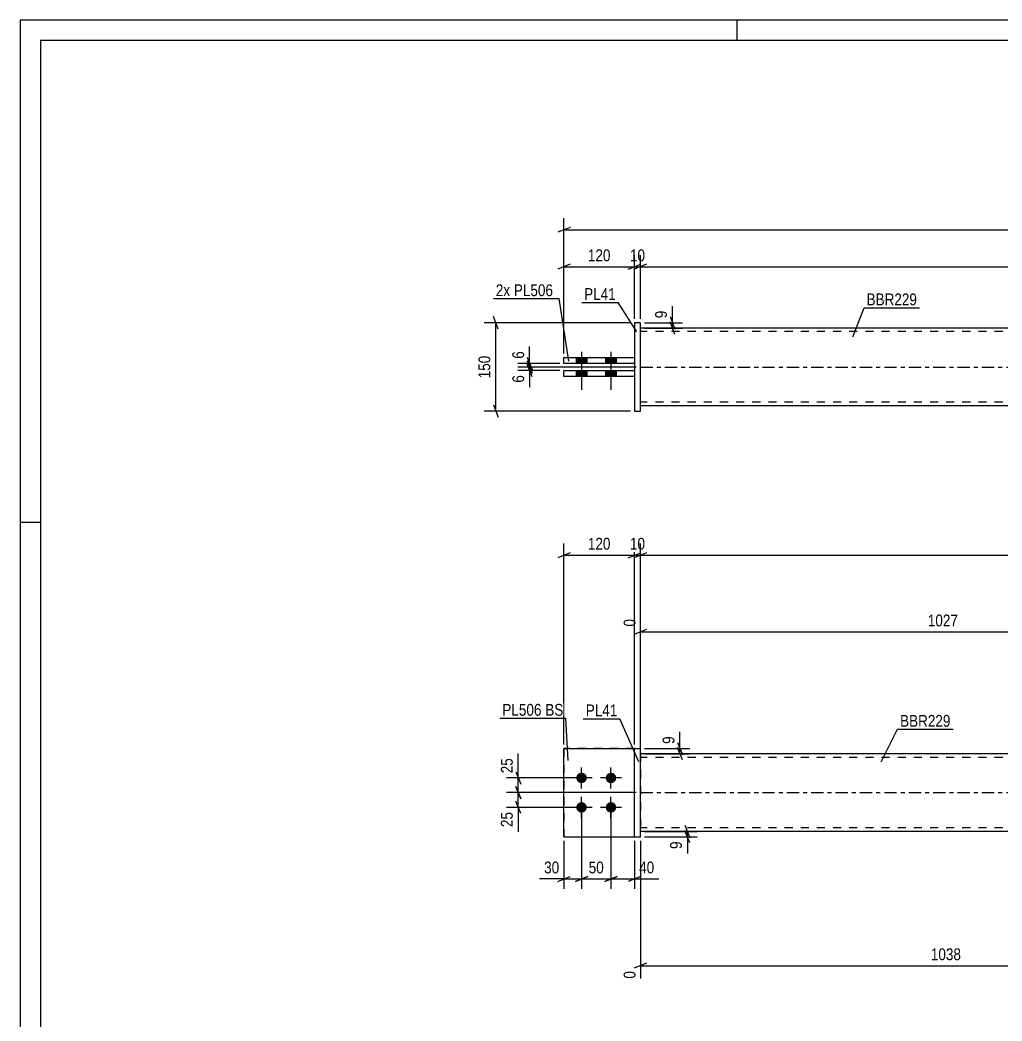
# Model space of a CAD drawing. Header units: millimetres. Extents: x 0 to 594, y 0 to 420.
# Drawn here: x 0 to 238.2, y 177.1 to 420 of the extents above; entities that cross this region are included whole.
import ezdxf

# ---------------------------------------------------------------- set-up
doc = ezdxf.new("R2010")
doc.units = ezdxf.units.MM
doc.linetypes.add('DXK_LINE_DOT2', pattern=[3.9198, 1.9599, -1.9599])
doc.linetypes.add('DXK_LINE_DOT3', pattern=[5.9187, 2.979, -0.9799, 0.9799, -0.9799])
doc.styles.add('Arial Narrow', font='ARIALN.TTF', dxfattribs={"height": 0.2})

# ---------------------------------------------------------------- blocks, each defined once
blk = doc.blocks.new('Unknown-585637034-1129')
at = {"color": 5, "linetype": 'Continuous'}
for p, q in [((594, 420), (0, 420)), ((0, 420), (0, 0)), ((174, 415), (174, 420)), ((589, 415), (5, 415)), ((5, 415), (5, 5)), ((5, 298), (0, 298))]:
    blk.add_line(p, q, dxfattribs=at)
blk = doc.blocks.new('Part-585637034-1951 - 1945')
at = {"color": 2, "linetype": 'Continuous'}
for p, q in [((434.4, 241.9), (150.51, 241.9)), ((434.4, 223.04), (150.51, 223.04))]:
    blk.add_line(p, q, dxfattribs=at)
at = {"color": 7, "linetype": 'DXK_LINE_DOT2'}
for p, q in [((150.51, 241.9), (150.51, 223.04)), ((434.4, 241.04), (150.51, 241.04)), ((434.4, 223.9), (150.51, 223.9))]:
    blk.add_line(p, q, dxfattribs=at)
at = {"color": 7, "linetype": 'DXK_LINE_DOT3'}
blk.add_line((150.51, 232.47), (434.4, 232.47), dxfattribs=at)
blk = doc.blocks.new('Bolt-585637034-1960 - 1945')
at = {"linetype": 'Continuous'}
for points in [[(136.23, 234.76, -1), (136.23, 237.33, -1)], [(143.37, 234.76, -1), (143.37, 237.33, -1)], [(136.23, 227.61, -1), (136.23, 230.18, -1)], [(143.37, 227.61, -1), (143.37, 230.18, -1)]]:
    blk.add_hatch(color=1, dxfattribs=at).paths.add_polyline_path(points)
at = {"color": 1, "linetype": 'Continuous'}
for p, q in [((136.23, 233.47), (136.23, 238.61)), ((143.37, 233.47), (143.37, 238.61)), ((138.8, 236.04), (133.65, 236.04)), ((145.94, 236.04), (140.8, 236.04)), ((136.23, 226.33), (136.23, 231.47)), ((143.37, 226.33), (143.37, 231.47)), ((138.8, 228.9), (133.65, 228.9)), ((145.94, 228.9), (140.8, 228.9))]:
    blk.add_line(p, q, dxfattribs=at)
blk = doc.blocks.new('Part-585637034-1971 - 1945')
at = {"color": 2, "linetype": 'Continuous'}
for p, q in [((149.08, 221.76), (149.08, 243.18)), ((149.08, 243.18), (150.51, 243.18)), ((150.51, 221.76), (150.51, 243.18)), ((149.08, 221.76), (150.51, 221.76))]:
    blk.add_line(p, q, dxfattribs=at)
blk = doc.blocks.new('Part-585637034-1976 - 1945')
at = {"color": 7, "linetype": 'DXK_LINE_DOT2'}
for p, q in [((149.08, 243.18), (131.94, 243.18)), ((131.94, 243.18), (131.94, 221.76)), ((149.08, 221.76), (149.08, 243.18)), ((131.94, 221.76), (149.08, 221.76))]:
    blk.add_line(p, q, dxfattribs=at)
blk = doc.blocks.new('Part-585637034-1981 - 1945')
at = {"color": 2, "linetype": 'Continuous'}
for p, q in [((131.94, 221.76), (131.94, 243.18)), ((131.94, 243.18), (149.08, 243.18)), ((131.94, 221.76), (149.08, 221.76))]:
    blk.add_line(p, q, dxfattribs=at)
at = {"color": 7, "linetype": 'DXK_LINE_DOT2'}
blk.add_line((149.08, 221.76), (149.08, 243.18), dxfattribs=at)
blk = doc.blocks.new('Part-585637034-2420 - 2414')
at = {"color": 2, "linetype": 'Continuous'}
for p, q in [((131.94, 334.93), (149.08, 334.93)), ((131.94, 333.5), (131.94, 334.93)), ((149.08, 333.5), (131.94, 333.5)), ((149.08, 334.93), (149.08, 333.5))]:
    blk.add_line(p, q, dxfattribs=at)
blk = doc.blocks.new('Part-585637034-2437 - 2414')
at = {"color": 2, "linetype": 'Continuous'}
for p, q in [((434.4, 345.21), (150.51, 345.21)), ((434.4, 326.36), (150.51, 326.36))]:
    blk.add_line(p, q, dxfattribs=at)
at = {"color": 7, "linetype": 'DXK_LINE_DOT2'}
for p, q in [((150.51, 326.36), (150.51, 345.21)), ((434.4, 344.36), (150.51, 344.36)), ((434.4, 327.21), (150.51, 327.21))]:
    blk.add_line(p, q, dxfattribs=at)
at = {"color": 7, "linetype": 'DXK_LINE_DOT3'}
blk.add_line((150.51, 335.78), (434.4, 335.78), dxfattribs=at)
blk = doc.blocks.new('Part-585637034-2452 - 2414')
at = {"color": 2, "linetype": 'Continuous'}
for p, q in [((131.94, 336.64), (131.94, 338.07)), ((131.94, 338.07), (149.08, 338.07)), ((149.08, 338.07), (149.08, 336.64)), ((149.08, 336.64), (131.94, 336.64))]:
    blk.add_line(p, q, dxfattribs=at)
blk = doc.blocks.new('Part-585637034-2457 - 2414')
at = {"color": 2, "linetype": 'Continuous'}
for p, q in [((150.51, 346.5), (149.08, 346.5)), ((149.08, 346.5), (149.08, 325.07)), ((150.51, 325.07), (150.51, 346.5)), ((149.08, 325.07), (150.51, 325.07))]:
    blk.add_line(p, q, dxfattribs=at)
blk = doc.blocks.new('Bolt-585637034-2463 - 2414')
at = {"linetype": 'Continuous'}
for points in [[(134.94, 336.64), (137.51, 336.64), (137.51, 338.07), (134.94, 338.07)], [(134.94, 336.64), (137.51, 336.64), (137.51, 338.07), (134.94, 338.07)], [(142.08, 336.64), (144.65, 336.64), (144.65, 338.07), (142.08, 338.07)], [(142.08, 336.64), (144.65, 336.64), (144.65, 338.07), (142.08, 338.07)], [(134.94, 333.5), (137.51, 333.5), (137.51, 334.93), (134.94, 334.93)], [(134.94, 333.5), (137.51, 333.5), (137.51, 334.93), (134.94, 334.93)], [(142.08, 333.5), (144.65, 333.5), (144.65, 334.93), (142.08, 334.93)], [(142.08, 333.5), (144.65, 333.5), (144.65, 334.93), (142.08, 334.93)]]:
    blk.add_hatch(color=1, dxfattribs=at).paths.add_polyline_path(points)
at = {"color": 1, "linetype": 'Continuous'}
for p, q in [((134.94, 338.07), (134.94, 336.64)), ((134.94, 338.07), (134.94, 336.64)), ((136.23, 339.5), (136.23, 330.21)), ((136.23, 339.5), (136.23, 330.21)), ((137.51, 338.07), (137.51, 336.64)), ((137.51, 338.07), (137.51, 336.64)), ((142.08, 338.07), (142.08, 336.64)), ((142.08, 338.07), (142.08, 336.64)), ((143.37, 339.5), (143.37, 330.21)), ((143.37, 339.5), (143.37, 330.21)), ((144.65, 338.07), (144.65, 336.64)), ((144.65, 338.07), (144.65, 336.64)), ((134.94, 334.93), (134.94, 333.5)), ((134.94, 334.93), (134.94, 333.5)), ((137.51, 334.93), (137.51, 333.5)), ((137.51, 334.93), (137.51, 333.5)), ((142.08, 334.93), (142.08, 333.5)), ((142.08, 334.93), (142.08, 333.5)), ((144.65, 334.93), (144.65, 333.5)), ((144.65, 334.93), (144.65, 333.5))]:
    blk.add_line(p, q, dxfattribs=at)
blk = doc.blocks.new('StraightDimension-585637034-2142 - 1945')
at = {"color": 7, "linetype": 'Continuous'}
for p, q in [((161.32, 224.54), (162.52, 221.54)), ((151.51, 223.04), (164.32, 223.04)), ((151.51, 221.76), (164.32, 221.76)), ((162.52, 220.26), (161.32, 223.26)), ((161.92, 221.76), (161.92, 223.04))]:
    blk.add_line(p, q, dxfattribs=at)
at = {"color": 0}
blk.add_wipeout([(161.17, 221.23), (156.97, 221.23), (156.97, 218.2), (161.17, 218.2)], dxfattribs=at)
at = {"color": 7, "linetype": 'Continuous'}
blk.add_line((161.92, 221.76), (161.92, 217.68), dxfattribs=at)
blk.add_line((161.92, 221.76), (161.92, 217.68), dxfattribs=at)
at = {"color": 3, "style": 'Arial Narrow'}
blk.add_text('9', height=2.86, rotation=90.0002, dxfattribs=at).set_placement((160.57, 218.8))
blk = doc.blocks.new('StraightDimension-585637034-2078 - 1945')
at = {"color": 7, "linetype": 'Continuous'}
for p, q in [((136.23, 227.9), (136.23, 209.13)), ((131.94, 220.76), (131.94, 209.13)), ((130.44, 210.93), (133.44, 212.13)), ((131.94, 211.53), (136.23, 211.53)), ((137.73, 212.13), (134.73, 210.93))]:
    blk.add_line(p, q, dxfattribs=at)
at = {"color": 0}
blk.add_wipeout([(131.41, 212.28), (131.41, 216.48), (126.56, 216.48), (126.56, 212.28)], dxfattribs=at)
at = {"color": 7, "linetype": 'Continuous'}
blk.add_line((131.94, 211.53), (126.03, 211.53), dxfattribs=at)
blk.add_line((131.94, 211.53), (126.03, 211.53), dxfattribs=at)
at = {"color": 3, "style": 'Arial Narrow'}
blk.add_text('30', height=2.863, dxfattribs=at).set_placement((127.16, 212.88))
blk = doc.blocks.new('StraightDimension-585637034-2175 - 1945')
at = {"color": 7, "linetype": 'Continuous'}
for p, q in [((135.23, 236.04), (118.03, 236.04)), ((120.28, 237.54), (121.48, 234.54)), ((120.88, 232.47), (120.88, 236.04)), ((121.48, 230.97), (120.28, 233.97)), ((149.51, 232.47), (118.03, 232.47))]:
    blk.add_line(p, q, dxfattribs=at)
at = {"color": 0}
blk.add_wipeout([(120.13, 241.42), (115.93, 241.42), (115.93, 236.57), (120.13, 236.57)], dxfattribs=at)
at = {"color": 7, "linetype": 'Continuous'}
blk.add_line((120.88, 236.04), (120.88, 241.95), dxfattribs=at)
blk.add_line((120.88, 236.04), (120.88, 241.95), dxfattribs=at)
at = {"color": 3, "style": 'Arial Narrow'}
blk.add_text('25', height=2.863, rotation=90.0002, dxfattribs=at).set_placement((119.53, 237.17))
blk = doc.blocks.new('StraightDimension-585637034-2058 - 1945')
at = {"color": 7, "linetype": 'Continuous'}
for p, q in [((143.37, 227.9), (143.37, 209.13)), ((149.08, 220.76), (149.08, 209.13)), ((141.87, 210.93), (144.87, 212.13)), ((143.37, 211.53), (149.08, 211.53)), ((150.58, 212.13), (147.58, 210.93))]:
    blk.add_line(p, q, dxfattribs=at)
at = {"color": 0}
blk.add_wipeout([(154.46, 212.28), (154.46, 216.48), (149.61, 216.48), (149.61, 212.28)], dxfattribs=at)
at = {"color": 7, "linetype": 'Continuous'}
blk.add_line((149.08, 211.53), (154.99, 211.53), dxfattribs=at)
blk.add_line((149.08, 211.53), (154.99, 211.53), dxfattribs=at)
at = {"color": 3, "style": 'Arial Narrow'}
blk.add_text('40', height=2.863, dxfattribs=at).set_placement((150.21, 212.88))
blk = doc.blocks.new('StraightDimension-585637034-4400 - 1945')
at = {"color": 7, "linetype": 'Continuous'}
for p, q in [((297.29, 242.9), (297.29, 280.09)), ((150.51, 242.9), (150.51, 274.6)), ((152.01, 272.08), (149.01, 270.88)), ((150.51, 271.48), (297.29, 271.48)), ((295.79, 270.88), (298.79, 272.08))]:
    blk.add_line(p, q, dxfattribs=at)
at = {"color": 0, "linetype": 'Continuous'}
for points in [[(296.69, 280.69), (292.49, 280.69), (292.49, 272.18), (296.69, 272.18)], [(149.91, 275.2), (145.71, 275.2), (145.71, 272.18), (149.91, 272.18)]]:
    blk.add_wipeout(points, dxfattribs=at)
at = {"color": 0}
blk.add_wipeout([(228.16, 272.23), (228.16, 276.43), (219.64, 276.43), (219.64, 272.23)], dxfattribs=at)
at = {"color": 3, "linetype": 'Continuous', "style": 'Arial Narrow'}
for s, height, p in [('1027', 2.863, (296.09, 272.78)), ('0', 2.86, (149.31, 272.78))]:
    blk.add_text(s, height=height, rotation=90.0002, dxfattribs=at).set_placement(p)
at = {"color": 3, "style": 'Arial Narrow'}
blk.add_text('1027', height=2.863, dxfattribs=at).set_placement((220.24, 272.83))
blk = doc.blocks.new('StraightDimension-585637034-2312 - 1945')
at = {"color": 7, "linetype": 'Continuous'}
for p, q in [((131.94, 244.18), (131.94, 292.95)), ((149.08, 244.18), (149.08, 292.95)), ((133.44, 290.7), (130.44, 289.5)), ((131.94, 290.1), (149.08, 290.1)), ((147.58, 289.5), (150.58, 290.7))]:
    blk.add_line(p, q, dxfattribs=at)
at = {"color": 0}
blk.add_wipeout([(143.85, 290.85), (143.85, 295.05), (137.17, 295.05), (137.17, 290.85)], dxfattribs=at)
at = {"color": 3, "style": 'Arial Narrow'}
blk.add_text('120', height=2.863, dxfattribs=at).set_placement((137.77, 291.45))
blk = doc.blocks.new('StraightDimension-585637034-2071 - 1945')
at = {"color": 7, "linetype": 'Continuous'}
for p, q in [((136.23, 227.9), (136.23, 209.13)), ((143.37, 227.9), (143.37, 209.13)), ((134.73, 210.93), (137.73, 212.13)), ((136.23, 211.53), (143.37, 211.53)), ((144.87, 212.13), (141.87, 210.93))]:
    blk.add_line(p, q, dxfattribs=at)
at = {"color": 0}
blk.add_wipeout([(142.23, 212.28), (142.23, 216.48), (137.37, 216.48), (137.37, 212.28)], dxfattribs=at)
at = {"color": 3, "style": 'Arial Narrow'}
blk.add_text('50', height=2.863, dxfattribs=at).set_placement((137.97, 212.88))
blk = doc.blocks.new('StraightDimension-585637034-2151 - 1945')
at = {"color": 7, "linetype": 'Continuous'}
for p, q in [((151.51, 243.18), (162.51, 243.18)), ((159.51, 244.68), (160.71, 241.68)), ((160.71, 240.4), (159.51, 243.4)), ((160.11, 241.9), (160.11, 243.18)), ((151.51, 241.9), (162.51, 241.9))]:
    blk.add_line(p, q, dxfattribs=at)
at = {"color": 0}
blk.add_wipeout([(159.36, 246.74), (155.16, 246.74), (155.16, 243.71), (159.36, 243.71)], dxfattribs=at)
at = {"color": 7, "linetype": 'Continuous'}
blk.add_line((160.11, 243.18), (160.11, 247.26), dxfattribs=at)
blk.add_line((160.11, 243.18), (160.11, 247.26), dxfattribs=at)
at = {"color": 3, "style": 'Arial Narrow'}
blk.add_text('9', height=2.86, rotation=90.0002, dxfattribs=at).set_placement((158.76, 244.31))
blk = doc.blocks.new('StraightDimension-585637034-2160 - 1945')
at = {"color": 7, "linetype": 'Continuous'}
for p, q in [((120.28, 233.97), (121.48, 230.97)), ((149.51, 232.47), (118.03, 232.47)), ((120.88, 228.9), (120.88, 232.47)), ((135.23, 228.9), (118.03, 228.9)), ((121.48, 227.4), (120.28, 230.4))]:
    blk.add_line(p, q, dxfattribs=at)
at = {"color": 0}
blk.add_wipeout([(120.13, 228.37), (115.93, 228.37), (115.93, 223.52), (120.13, 223.52)], dxfattribs=at)
at = {"color": 7, "linetype": 'Continuous'}
blk.add_line((120.88, 228.9), (120.88, 222.99), dxfattribs=at)
blk.add_line((120.88, 228.9), (120.88, 222.99), dxfattribs=at)
at = {"color": 3, "style": 'Arial Narrow'}
blk.add_text('25', height=2.863, rotation=90.0002, dxfattribs=at).set_placement((119.53, 224.12))
blk = doc.blocks.new('StraightDimension-585637034-2334 - 1945')
at = {"color": 7, "linetype": 'Continuous'}
for p, q in [((149.08, 244.18), (149.08, 292.95)), ((150.51, 244.18), (150.51, 292.95)), ((147.58, 289.5), (150.58, 290.7)), ((152.01, 290.7), (149.01, 289.5)), ((149.08, 290.1), (150.51, 290.1))]:
    blk.add_line(p, q, dxfattribs=at)
at = {"color": 0}
blk.add_wipeout([(152.23, 290.85), (152.23, 295.05), (147.37, 295.05), (147.37, 290.85)], dxfattribs=at)
at = {"color": 3, "style": 'Arial Narrow'}
blk.add_text('10', height=2.863, dxfattribs=at).set_placement((147.97, 291.45))
blk = doc.blocks.new('StraightDimension-585637034-2351 - 1945')
at = {"color": 7, "linetype": 'Continuous'}
for p, q in [((150.51, 244.18), (150.51, 292.95)), ((152.01, 290.7), (149.01, 289.5)), ((150.51, 290.1), (434.4, 290.1))]:
    blk.add_line(p, q, dxfattribs=at)
blk = doc.blocks.new('StraightDimension-585637034-4534 - 1945')
at = {"color": 7, "linetype": 'Continuous'}
for p, q in [((298.77, 222.04), (298.77, 181.85)), ((150.51, 220.76), (150.51, 187.34)), ((152.01, 191.06), (149.01, 189.86)), ((150.51, 190.46), (298.77, 190.46)), ((297.27, 189.86), (300.27, 191.06))]:
    blk.add_line(p, q, dxfattribs=at)
at = {"color": 0}
blk.add_wipeout([(228.9, 191.21), (228.9, 195.41), (220.38, 195.41), (220.38, 191.21)], dxfattribs=at)
at = {"color": 0, "linetype": 'Continuous'}
for points in [[(149.91, 189.76), (145.71, 189.76), (145.71, 186.74), (149.91, 186.74)], [(298.17, 189.76), (293.97, 189.76), (293.97, 181.25), (298.17, 181.25)]]:
    blk.add_wipeout(points, dxfattribs=at)
at = {"color": 3, "style": 'Arial Narrow'}
blk.add_text('1038', height=2.863, dxfattribs=at).set_placement((220.98, 191.81))
at = {"color": 3, "linetype": 'Continuous', "style": 'Arial Narrow'}
for s, height, p in [('0', 2.86, (149.31, 187.34)), ('1038', 2.863, (297.57, 181.85))]:
    blk.add_text(s, height=height, rotation=90.0002, dxfattribs=at).set_placement(p)
blk = doc.blocks.new('StraightDimension-585637034-2621 - 2414')
at = {"color": 7, "linetype": 'Continuous'}
for p, q in [((157.69, 348), (158.89, 345)), ((151.51, 346.5), (160.69, 346.5)), ((151.51, 345.21), (160.69, 345.21)), ((158.89, 343.71), (157.69, 346.71)), ((158.29, 345.21), (158.29, 346.5))]:
    blk.add_line(p, q, dxfattribs=at)
at = {"color": 0}
blk.add_wipeout([(157.54, 350.05), (153.34, 350.05), (153.34, 347.02), (157.54, 347.02)], dxfattribs=at)
at = {"color": 7, "linetype": 'Continuous'}
blk.add_line((158.29, 346.5), (158.29, 350.58), dxfattribs=at)
blk.add_line((158.29, 346.5), (158.29, 350.58), dxfattribs=at)
at = {"color": 3, "style": 'Arial Narrow'}
blk.add_text('9', height=2.86, rotation=90.0002, dxfattribs=at).set_placement((156.94, 347.62))
blk = doc.blocks.new('StraightDimension-585637034-2540 - 2414')
at = {"color": 7, "linetype": 'Continuous'}
for p, q in [((149.08, 347.5), (149.08, 362.96)), ((150.51, 347.5), (150.51, 362.96)), ((147.58, 359.51), (150.58, 360.71)), ((152.01, 360.71), (149.01, 359.51)), ((149.08, 360.11), (150.51, 360.11))]:
    blk.add_line(p, q, dxfattribs=at)
at = {"color": 0}
blk.add_wipeout([(152.23, 360.86), (152.23, 365.06), (147.37, 365.06), (147.37, 360.86)], dxfattribs=at)
at = {"color": 3, "style": 'Arial Narrow'}
blk.add_text('10', height=2.863, dxfattribs=at).set_placement((147.97, 361.46))
blk = doc.blocks.new('StraightDimension-585637034-2476 - 2414')
at = {"color": 7, "linetype": 'Continuous'}
for p, q in [((149.51, 335.78), (120.79, 335.78)), ((123.04, 337.28), (124.24, 334.28)), ((124.24, 333.43), (123.04, 336.43)), ((123.64, 334.93), (123.64, 335.78)), ((130.94, 334.93), (120.79, 334.93))]:
    blk.add_line(p, q, dxfattribs=at)
at = {"color": 0}
blk.add_wipeout([(122.89, 334.4), (118.69, 334.4), (118.69, 331.37), (122.89, 331.37)], dxfattribs=at)
at = {"color": 7, "linetype": 'Continuous'}
blk.add_line((123.64, 334.93), (123.64, 330.85), dxfattribs=at)
blk.add_line((123.64, 334.93), (123.64, 330.85), dxfattribs=at)
at = {"color": 3, "style": 'Arial Narrow'}
blk.add_text('6', height=2.86, rotation=90.0002, dxfattribs=at).set_placement((122.29, 331.97))
blk = doc.blocks.new('StraightDimension-585637034-2492 - 2414')
at = {"color": 7, "linetype": 'Continuous'}
for p, q in [((123.04, 338.14), (124.24, 335.14)), ((130.94, 336.64), (120.79, 336.64)), ((149.51, 335.78), (120.79, 335.78)), ((124.24, 334.28), (123.04, 337.28)), ((123.64, 335.78), (123.64, 336.64))]:
    blk.add_line(p, q, dxfattribs=at)
at = {"color": 0}
blk.add_wipeout([(122.89, 340.19), (118.69, 340.19), (118.69, 337.17), (122.89, 337.17)], dxfattribs=at)
at = {"color": 7, "linetype": 'Continuous'}
blk.add_line((123.64, 336.64), (123.64, 340.72), dxfattribs=at)
blk.add_line((123.64, 336.64), (123.64, 340.72), dxfattribs=at)
at = {"color": 3, "style": 'Arial Narrow'}
blk.add_text('6', height=2.86, rotation=90.0002, dxfattribs=at).set_placement((122.29, 337.77))
blk = doc.blocks.new('StraightDimension-585637034-2509 - 2414')
at = {"color": 7, "linetype": 'Continuous'}
for p, q in [((116.04, 345), (114.84, 348)), ((148.08, 346.5), (112.59, 346.5)), ((115.44, 325.07), (115.44, 346.5)), ((114.84, 326.57), (116.04, 323.57)), ((148.08, 325.07), (112.59, 325.07))]:
    blk.add_line(p, q, dxfattribs=at)
at = {"color": 0}
blk.add_wipeout([(114.69, 339.13), (110.49, 339.13), (110.49, 332.44), (114.69, 332.44)], dxfattribs=at)
at = {"color": 3, "style": 'Arial Narrow'}
blk.add_text('150', height=2.863, rotation=90.0002, dxfattribs=at).set_placement((114.09, 333.04))
blk = doc.blocks.new('StraightDimension-585637034-2529 - 2414')
at = {"color": 7, "linetype": 'Continuous'}
for p, q in [((131.94, 339.07), (131.94, 371.92)), ((133.44, 369.67), (130.44, 368.47)), ((131.94, 369.07), (452.98, 369.07))]:
    blk.add_line(p, q, dxfattribs=at)
blk = doc.blocks.new('StraightDimension-585637034-2550 - 2414')
at = {"color": 7, "linetype": 'Continuous'}
for p, q in [((131.94, 339.07), (131.94, 362.96)), ((149.08, 347.5), (149.08, 362.96)), ((133.44, 360.71), (130.44, 359.51)), ((131.94, 360.11), (149.08, 360.11)), ((147.58, 359.51), (150.58, 360.71))]:
    blk.add_line(p, q, dxfattribs=at)
at = {"color": 0}
blk.add_wipeout([(143.85, 360.86), (143.85, 365.06), (137.17, 365.06), (137.17, 360.86)], dxfattribs=at)
at = {"color": 3, "style": 'Arial Narrow'}
blk.add_text('120', height=2.863, dxfattribs=at).set_placement((137.77, 361.46))
blk = doc.blocks.new('StraightDimension-585637034-2560 - 2414')
at = {"color": 7, "linetype": 'Continuous'}
for p, q in [((150.51, 347.5), (150.51, 362.96)), ((152.01, 360.71), (149.01, 359.51)), ((150.51, 360.11), (434.4, 360.11))]:
    blk.add_line(p, q, dxfattribs=at)
blk = doc.blocks.new('Mark-585637034-1947 - 1945')
at = {"color": 0}
blk.add_wipeout([(225.75, 248.46), (225.75, 251.46), (213.51, 251.46), (213.51, 248.46)], dxfattribs=at)
blk.add_wipeout([(225.75, 248.46), (225.75, 251.46), (213.51, 251.46), (213.51, 248.46)], dxfattribs=at)
at = {"color": 30, "linetype": 'Continuous'}
for p, q in [((208.93, 239.96), (212.91, 247.86)), ((212.91, 247.86), (226.35, 247.86))]:
    blk.add_line(p, q, dxfattribs=at)
at = {"color": 3, "style": 'Arial Narrow'}
blk.add_text('BBR229', height=2.863, dxfattribs=at).set_placement((213.51, 248.46))
blk = doc.blocks.new('MarkSet-585637034-2405 - 1945')
at = {"color": 0}
blk.add_wipeout([(126.53, 251.14), (126.53, 254.14), (117.02, 254.14), (117.02, 251.14)], dxfattribs=at)
blk.add_wipeout([(126.53, 251.14), (126.53, 254.14), (117.02, 254.14), (117.02, 251.14)], dxfattribs=at)
blk.add_wipeout([(131.81, 251.14), (131.81, 254.14), (127.43, 254.14), (127.43, 251.14)], dxfattribs=at)
blk.add_wipeout([(131.81, 251.14), (131.81, 254.14), (127.43, 254.14), (127.43, 251.14)], dxfattribs=at)
at = {"color": 30, "linetype": 'Continuous'}
for p in [(116.42, 250.54), (132.95, 240.26)]:
    blk.add_line(p, (132.41, 250.54), dxfattribs=at)
at = {"color": 3, "style": 'Arial Narrow'}
for s, p in [('PL506', (117.02, 251.14)), ('BS', (127.43, 251.14))]:
    blk.add_text(s, height=2.863, dxfattribs=at).set_placement(p)
blk = doc.blocks.new('Mark-585637034-1967 - 1945')
at = {"color": 0}
blk.add_wipeout([(144.93, 251.01), (144.93, 254.01), (137.26, 254.01), (137.26, 251.01)], dxfattribs=at)
blk.add_wipeout([(144.93, 251.01), (144.93, 254.01), (137.26, 254.01), (137.26, 251.01)], dxfattribs=at)
at = {"color": 30, "linetype": 'Continuous'}
for p in [(136.66, 250.41), (150.16, 239.97)]:
    blk.add_line(p, (145.53, 250.41), dxfattribs=at)
at = {"color": 3, "style": 'Arial Narrow'}
blk.add_text('PL41', height=2.863, dxfattribs=at).set_placement((137.26, 251.01))
blk = doc.blocks.new('Mark-585637034-2433 - 2414')
at = {"color": 0}
blk.add_wipeout([(217.62, 350.76), (217.62, 353.76), (205.38, 353.76), (205.38, 350.76)], dxfattribs=at)
blk.add_wipeout([(217.62, 350.76), (217.62, 353.76), (205.38, 353.76), (205.38, 350.76)], dxfattribs=at)
at = {"color": 30, "linetype": 'Continuous'}
for p, q in [((202.05, 343.09), (204.78, 350.16)), ((204.78, 350.16), (218.22, 350.16))]:
    blk.add_line(p, q, dxfattribs=at)
at = {"color": 3, "style": 'Arial Narrow'}
blk.add_text('BBR229', height=2.863, dxfattribs=at).set_placement((205.38, 350.76))
blk = doc.blocks.new('Mark-585637034-2453 - 2414')
at = {"color": 0}
blk.add_wipeout([(144.54, 352.06), (144.54, 355.06), (136.86, 355.06), (136.86, 352.06)], dxfattribs=at)
blk.add_wipeout([(144.54, 352.06), (144.54, 355.06), (136.86, 355.06), (136.86, 352.06)], dxfattribs=at)
at = {"color": 30, "linetype": 'Continuous'}
for p in [(136.26, 351.46), (149.62, 344.32)]:
    blk.add_line(p, (145.14, 351.46), dxfattribs=at)
at = {"color": 3, "style": 'Arial Narrow'}
blk.add_text('PL41', height=2.863, dxfattribs=at).set_placement((136.86, 352.06))
blk = doc.blocks.new('MarkSet-585637034-2659 - 2414')
at = {"color": 30, "linetype": 'Continuous'}
blk.add_line((133.15, 337.19), (130.81, 352.38), dxfattribs=at)
at = {"color": 0}
blk.add_wipeout([(118.91, 352.98), (118.91, 355.98), (115.43, 355.98), (115.43, 352.98)], dxfattribs=at)
blk.add_wipeout([(118.91, 352.98), (118.91, 355.98), (115.43, 355.98), (115.43, 352.98)], dxfattribs=at)
blk.add_wipeout([(129.31, 352.98), (129.31, 355.98), (119.81, 355.98), (119.81, 352.98)], dxfattribs=at)
blk.add_wipeout([(129.31, 352.98), (129.31, 355.98), (119.81, 355.98), (119.81, 352.98)], dxfattribs=at)
at = {"color": 30, "linetype": 'Continuous'}
blk.add_line((114.83, 352.38), (130.81, 352.38), dxfattribs=at)
at = {"color": 3, "style": 'Arial Narrow'}
for s, p in [('2x', (115.43, 352.98)), ('PL506', (119.81, 352.98))]:
    blk.add_text(s, height=2.863, dxfattribs=at).set_placement(p)

msp = doc.modelspace()

# ---------------------------------------------------------------- block references
for name in ['Unknown-585637034-1129', 'Part-585637034-2457 - 2414', 'Part-585637034-2437 - 2414', 'Part-585637034-2452 - 2414', 'Bolt-585637034-2463 - 2414', 'Part-585637034-2420 - 2414', 'Part-585637034-1976 - 1945', 'Part-585637034-1981 - 1945', 'Part-585637034-1971 - 1945', 'Part-585637034-1951 - 1945', 'Bolt-585637034-1960 - 1945']:
    msp.add_blockref(name, (0, 0))

# ---------------------------------------------------------------- next in the draw order: block references
for name in ['StraightDimension-585637034-2621 - 2414', 'StraightDimension-585637034-2476 - 2414', 'StraightDimension-585637034-2175 - 1945', 'StraightDimension-585637034-2078 - 1945', 'StraightDimension-585637034-2142 - 1945']:
    msp.add_blockref(name, (0, 0))

# ---------------------------------------------------------------- next in the draw order: block references
for name in ['StraightDimension-585637034-2540 - 2414', 'StraightDimension-585637034-2492 - 2414', 'StraightDimension-585637034-4400 - 1945', 'StraightDimension-585637034-2058 - 1945']:
    msp.add_blockref(name, (0, 0))

# ---------------------------------------------------------------- next in the draw order: block references
for name in ['StraightDimension-585637034-2509 - 2414', 'StraightDimension-585637034-2312 - 1945', 'StraightDimension-585637034-2071 - 1945']:
    msp.add_blockref(name, (0, 0))

# ---------------------------------------------------------------- next in the draw order: block references
for name in ['StraightDimension-585637034-2529 - 2414', 'MarkSet-585637034-2405 - 1945', 'StraightDimension-585637034-2151 - 1945', 'StraightDimension-585637034-2160 - 1945']:
    msp.add_blockref(name, (0, 0))

# ---------------------------------------------------------------- next in the draw order: block references
for name in ['StraightDimension-585637034-2550 - 2414', 'StraightDimension-585637034-2334 - 1945', 'StraightDimension-585637034-4534 - 1945']:
    msp.add_blockref(name, (0, 0))

# ---------------------------------------------------------------- next in the draw order: block references
for name in ['StraightDimension-585637034-2560 - 2414', 'MarkSet-585637034-2659 - 2414', 'StraightDimension-585637034-2351 - 1945']:
    msp.add_blockref(name, (0, 0))

# ---------------------------------------------------------------- next in the draw order: block references
for name in ['Mark-585637034-2453 - 2414', 'Mark-585637034-2433 - 2414', 'Mark-585637034-1967 - 1945', 'Mark-585637034-1947 - 1945']:
    msp.add_blockref(name, (0, 0))

doc.saveas('drawing.dxf')
